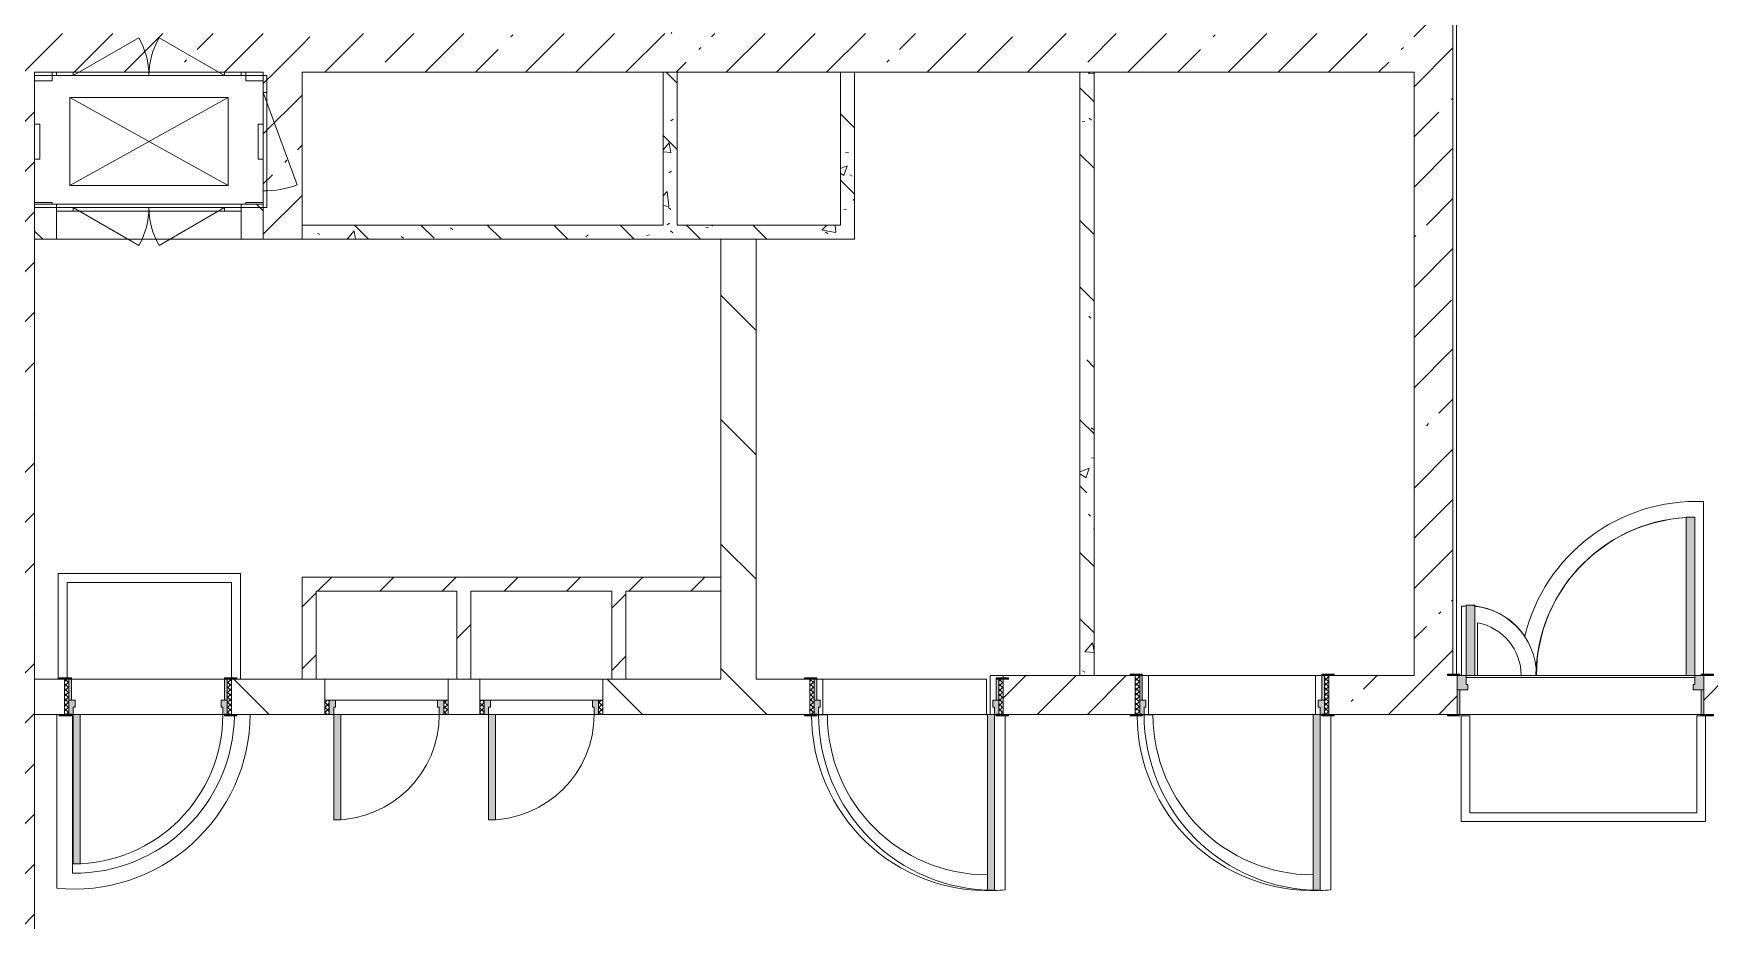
# Model space of a CAD drawing. Header units: millimetres. Extents: x -2911 to 191903, y -8553 to 29000.
# Drawn here: x 144884 to 154408, y 12229 to 17270 of the extents above; entities that cross this region are included whole.
import ezdxf

# ---------------------------------------------------------------- set-up
doc = ezdxf.new("R2010")
doc.units = ezdxf.units.MM
for name, color, linetype, lineweight, true_color in [('A-DOOR-1', 7, 'Continuous', 5, 0xaaaaaa), ('A-DOOR-2', 7, 'Continuous', 5, 0xe2e2e2), ('A-DOOR-FRAM-1', 7, 'Continuous', 5, 0xe2e2e2), ('A-DOOR-FRAM-2', 7, 'Continuous', 5, 0xaaaaaa), ('A-FLOR-3', 7, 'Continuous', 5, 0xaaaaaa), ('I-WALL-5', 7, 'Continuous', 5, 0x787878)]:
    doc.layers.add(name, color=color, linetype=linetype, lineweight=lineweight, true_color=true_color)
for name, color, linetype, lineweight in [('A-GENM-1', 7, 'Continuous', 5), ('A-WALL', 7, 'Continuous', 9), ('I-WALL-3', 7, 'Continuous', 5), ('M-EQPM', 7, 'Continuous', 5)]:
    doc.layers.add(name, color=color, linetype=linetype, lineweight=lineweight)
pattern_1 = [(45, (59919.87, 0), (-285.1231, 285.1231), []), (45, (60205, 0), (-285.1231, 285.1231), [504.031, -100.806, 16.764, -84.042])]
pattern_2 = [(135, (59919.87, 0), (-353.5534, -353.5534), [])]
pattern_3 = [(135, (59919.9, 0), (-377.1708, -377.1708), [533.4, -88.9, 17.78, -88.9]), (135, (59919.9, 376.94), (-377.1708, -377.1708), []), (50, (59919.9, 0), (637.6445, -55.7866), [66.675, -733.425]), (355, (59919.9, 0), (-123.3494, 668.699), [53.34, -586.74]), (100.451, (59973, -4.65), (514.299, 612.908), [56.665, -623.315]), (46.184, (59919.9, 177.8), (948.7764, -147.15), [100.012, -1100.137]), (96.636, (59998.9, 165.5), (830.909, 865.997), [84.998, -934.973]), (351.184, (59919.9, 177.8), (830.918, 865.988), [80.01, -880.11]), (21, (60008.8, 133.35), (530.6506, -357.9283), [66.675, -733.425]), (326, (60008.8, 133.35), (216.308, 644.6585), [53.34, -586.74]), (71.451, (60053, 103.5), (746.9596, 286.7243), [56.665, -623.315]), (37.5, (59919.87, 0), (10.81053, 295.9426), [16.764, -562.864, 16.764, -578.866, -588.962]), (37.5, (59919.87, 0), (10.81053, 295.9426), [-1175.258, 16.764, -572.198]), (7.5, (59919.87, 0), (233.8692, 350.6318), [16.764, -322.834, 16.764, -549.529, -224.472]), (7.5, (59919.87, 0), (233.8692, 350.6318), [-905.891, 16.764, -207.708]), (327.5, (59721.63, 0), (474.5678, -20.0513), [16.764, -205.486, 16.764, -676.656, -920.115]), (327.5, (59721.63, 0), (474.5678, -20.0513), [-915.67, 16.764, -903.351]), (317.5, (59632.73, 0), (518.4522, 88.9934), [16.764, -272.161, 16.764, -443.738, -653.415]), (317.5, (59632.73, 0), (518.4522, 88.9934), [-749.427, 16.764, -636.651])]
pattern_4 = [(45, (59919.87, 0), (-176.7767, 176.7767), [])]

# ---------------------------------------------------------------- blocks, each defined once
blk = doc.blocks.new('110_Дверь_СКБ_1Ст_Внутренняя1 - Д-8 950x2100h_охрана-V58-2_5_1_птичка')
at = {"layer": 'A-DOOR-1'}
h = blk.add_hatch(dxfattribs=at)
h.set_pattern_fill('FP_89', color=256, style=0, pattern_type=2)
h.set_pattern_definition([(135, (1826.41, 164.685), (-14.14214, -14.14214), []), (225, (1826.41, 164.685), (14.14214, -14.14214), [])])
h.paths.add_polyline_path([(487.5, 100), (462.5, 100), (462.5, -100), (487.5, -100), (487.5, -34.8)])
at = {"layer": 'A-DOOR-2'}
h = blk.add_hatch(color=256, dxfattribs=at)
h.paths.add_polyline_path([(-437.5, 100), (-437.5, 20), (-402.5, 20), (-402.5, 60), (-412.5, 60), (-416.2, 100)])
h.paths.add_polyline_path([(437.5, 100), (437.5, 60), (427.5, 60), (427.5, 20), (462.5, 20), (462.5, 100)])
at = {"layer": 'A-DOOR-FRAM-1'}
for points in [[(397.5, 950), (397.5, 100), (437.5, 100), (437.5, 950)], [(-492.5, 108), (-492.5, 100), (-422.5, 100), (-422.5, 108)], [(511.4, 108), (447.5, 108), (447.5, 100), (517.5, 100), (517.5, 108)], [(-422.5, 20), (-437.5, 20), (-437.5, -100), (-422.5, -100), (-422.5, -34.8)], [(462.5, 20), (447.5, 20), (447.5, -100), (462.5, -100), (462.5, -34.8)], [(-492.5, -100), (-492.5, -108), (-422.5, -108), (-422.5, -100)], [(447.5, -100), (447.5, -108), (517.5, -108), (517.5, -100)]]:
    blk.add_hatch(color=256, dxfattribs=at).paths.add_polyline_path(points)
at = {"layer": 'A-DOOR-FRAM-2'}
h = blk.add_hatch(dxfattribs=at)
h.set_pattern_fill('FP_90', color=256, style=0, pattern_type=2)
h.set_pattern_definition([(45, (-296.384, 164.685), (-14.1421, 14.1421), []), (135, (-296.384, 164.685), (-14.1421, -14.1421), [])])
h.paths.add_polyline_path([(-437.5, 100), (-462.5, 100), (-462.5, -100), (-437.5, -100), (-437.5, -34.8)])
at = {"layer": 'A-DOOR-1'}
for p, q in [((437.5, 950), (397.5, 950)), ((397.5, 950), (397.5, 100)), ((437.5, 100), (437.5, 950)), ((397.5, 100), (437.5, 100))]:
    blk.add_line(p, q, dxfattribs=at)
blk.add_arc((437.5, 100), 850, 90, 180, dxfattribs=at)
at = {"layer": 'A-DOOR-FRAM-2'}
for p, q in [((-422.5, 108), (-492.5, 108)), ((-492.5, 108), (-492.5, 100)), ((-492.5, 100), (-422.5, 100)), ((-437.5, 100), (-462.5, 100)), ((-462.5, 100), (-462.5, -100)), ((-412.5, 100), (-437.5, 100)), ((-437.5, 100), (-437.5, 20)), ((-437.5, -100), (-437.5, 100)), ((-422.5, 100), (-437.5, 100)), ((-437.5, 100), (-437.5, 99)), ((-437.5, 99), (-422.5, 99)), ((-422.5, 100), (-422.5, 108)), ((-422.5, 99), (-422.5, 100)), ((-412.5, 60), (-412.5, 100)), ((437.5, 100), (437.5, 60)), ((462.5, 100), (437.5, 100)), ((517.5, 108), (447.5, 108)), ((447.5, 108), (447.5, 100)), ((462.5, 100), (447.5, 100)), ((447.5, 100), (447.5, 99)), ((447.5, 100), (517.5, 100)), ((447.5, 99), (462.5, 99)), ((462.5, 20), (462.5, 100)), ((487.5, 100), (462.5, 100)), ((462.5, 100), (462.5, -100)), ((462.5, 99), (462.5, 100)), ((487.5, -100), (487.5, 100)), ((517.5, 100), (517.5, 108)), ((-437.5, 20), (-402.5, 20)), ((-422.5, 20), (-437.5, 20)), ((-437.5, 20), (-437.5, -100)), ((-422.5, -100), (-422.5, 20)), ((-402.5, 60), (-412.5, 60)), ((-402.5, 20), (-402.5, 60)), ((437.5, 60), (427.5, 60)), ((427.5, 60), (427.5, 20)), ((427.5, 20), (462.5, 20)), ((462.5, 20), (447.5, 20)), ((447.5, 20), (447.5, -100)), ((462.5, -100), (462.5, 20)), ((-422.5, -100), (-492.5, -100)), ((-492.5, -100), (-492.5, -108)), ((-492.5, -108), (-422.5, -108)), ((-462.5, -100), (-437.5, -100)), ((-437.5, -100), (-422.5, -100)), ((-422.5, -108), (-422.5, -100)), ((447.5, -100), (462.5, -100)), ((517.5, -100), (447.5, -100)), ((447.5, -100), (447.5, -108)), ((447.5, -108), (517.5, -108)), ((462.5, -100), (487.5, -100)), ((517.5, -108), (517.5, -100))]:
    blk.add_line(p, q, dxfattribs=at)
blk = doc.blocks.new('DOR_Проход в стене_Прямоугольный - 1050x1150 EI30-23344994-2_5_1_птичка')
at = {"layer": 'A-DOOR-1'}
for p, q in [((525, 100), (-525, 100)), ((525, -100), (-525, -100))]:
    blk.add_line(p, q, dxfattribs=at)
blk = doc.blocks.new('110_Дверь_СКБ_2Ст - Д-1_л_Лестничная клетка EIS60 2-32142534-2_5_1_птичка')
at = {"layer": 'A-DOOR-2'}
for points in [[(662.5, 110), (662.5, 1010), (612.5, 1010), (612.5, 110)], [(-587.5, 510), (-637.5, 510), (-637.5, 110), (-587.5, 110), (-587.5, 433.2)], [(712.5, 30), (697.5, 30), (697.5, -110), (712.5, -110), (712.5, -30.6)]]:
    blk.add_hatch(color=256, dxfattribs=at).paths.add_polyline_path(points)
h = blk.add_hatch(color=256, dxfattribs=at)
h.paths.add_polyline_path([(712.5, 110), (662.5, 110), (662.5, 60), (652.5, 60), (652.5, 30), (712.5, 30)])
h.paths.add_polyline_path([(-627.5, 30), (-627.5, 60), (-637.5, 60), (-637.5, 110), (-687.5, 110), (-687.5, 30)])
at = {"layer": 'A-DOOR-FRAM-1'}
for points in [[(-672.5, 110), (-672.5, 118), (-742.5, 118), (-742.5, 110)], [(767.5, 110), (767.5, 118), (697.5, 118), (697.5, 110)], [(-672.5, 30), (-687.5, 30), (-687.5, -110), (-672.5, -110), (-672.5, -30.6)], [(-672.5, -110), (-742.5, -110), (-742.5, -118), (-672.5, -118)], [(767.5, -118), (767.5, -110), (697.5, -110), (697.5, -118)]]:
    blk.add_hatch(color=256, dxfattribs=at).paths.add_polyline_path(points)
at = {"layer": 'A-DOOR-1'}
for p, q in [((662.5, 1010), (612.5, 1010)), ((612.5, 1010), (612.5, 110)), ((662.5, 110), (662.5, 1010)), ((-637.5, 510), (-637.5, 110)), ((-587.5, 510), (-637.5, 510)), ((-587.5, 110), (-587.5, 510)), ((-637.5, 110), (-587.5, 110)), ((612.5, 110), (662.5, 110))]:
    blk.add_line(p, q, dxfattribs=at)
for centre, radius, start, end in [((662.5, 110), 900, 90, 180), ((-637.5, 110), 400, 360, 90)]:
    blk.add_arc(centre, radius, start, end, dxfattribs=at)
at = {"layer": 'A-DOOR-FRAM-2'}
for p, q in [((-672.5, 118), (-742.5, 118)), ((-742.5, 118), (-742.5, 110)), ((-742.5, 110), (-672.5, 110)), ((-637.5, 110), (-687.5, 110)), ((-687.5, 110), (-687.5, 30)), ((-672.5, 110), (-672.5, 118)), ((-637.5, 60), (-637.5, 110)), ((662.5, 110), (662.5, 60)), ((712.5, 110), (662.5, 110)), ((767.5, 118), (697.5, 118)), ((697.5, 118), (697.5, 110)), ((697.5, 110), (767.5, 110)), ((712.5, 30), (712.5, 110)), ((767.5, 110), (767.5, 118)), ((-687.5, 30), (-627.5, 30)), ((-672.5, 30), (-687.5, 30)), ((-687.5, 30), (-687.5, -110)), ((-672.5, -110), (-672.5, 30)), ((-627.5, 60), (-637.5, 60)), ((-627.5, 30), (-627.5, 60)), ((662.5, 60), (652.5, 60)), ((652.5, 60), (652.5, 30)), ((652.5, 30), (712.5, 30)), ((712.5, 30), (697.5, 30)), ((697.5, 30), (697.5, -110)), ((712.5, -110), (712.5, 30)), ((-672.5, -110), (-742.5, -110)), ((-742.5, -110), (-742.5, -118)), ((-742.5, -118), (-672.5, -118)), ((-687.5, -110), (-672.5, -110)), ((-672.5, -118), (-672.5, -110)), ((697.5, -110), (712.5, -110)), ((767.5, -110), (697.5, -110)), ((697.5, -110), (697.5, -118)), ((697.5, -118), (767.5, -118)), ((767.5, -118), (767.5, -110))]:
    blk.add_line(p, q, dxfattribs=at)
blk = doc.blocks.new('110_Дверь_СКБ_1Ст_Внутренняя1 - Д-3 _п_ 1100x2100h_много всего-32102842-2_5_1_птичка')
at = {"layer": 'A-DOOR-1'}
h = blk.add_hatch(dxfattribs=at)
h.set_pattern_fill('FP_114', color=256, style=0, pattern_type=2)
h.set_pattern_definition([(135, (1751.41, 174.685), (-14.14214, -14.14214), []), (225, (1751.41, 174.685), (14.14214, -14.14214), [])])
h.paths.add_polyline_path([(562.5, 110), (537.5, 110), (537.5, -110), (562.5, -110), (562.5, -24.8)])
at = {"layer": 'A-DOOR-2'}
h = blk.add_hatch(color=256, dxfattribs=at)
h.paths.add_polyline_path([(512.5, 110), (512.5, 70), (502.5, 70), (502.5, 30), (537.5, 30), (537.5, 110)])
h.paths.add_polyline_path([(-487.5, 110), (-512.5, 110), (-512.5, 30), (-477.5, 30), (-477.5, 70), (-487.5, 70)])
at = {"layer": 'A-DOOR-FRAM-1'}
for points in [[(-487.5, 1110), (-487.5, 110), (-447.5, 110), (-447.5, 1110)], [(-567.5, 118), (-567.5, 110), (-497.5, 110), (-497.5, 118)], [(592.5, 118), (522.5, 118), (522.5, 110), (592.5, 110)], [(-497.5, 30), (-512.5, 30), (-512.5, -110), (-497.5, -110), (-497.5, -24.8)], [(537.5, 30), (522.5, 30), (522.5, -110), (537.5, -110), (537.5, -24.8)], [(-567.5, -110), (-567.5, -118), (-497.5, -118), (-497.5, -110)], [(592.5, -110), (522.5, -110), (522.5, -118), (592.5, -118)]]:
    blk.add_hatch(color=256, dxfattribs=at).paths.add_polyline_path(points)
at = {"layer": 'A-DOOR-FRAM-2'}
h = blk.add_hatch(dxfattribs=at)
h.set_pattern_fill('FP_115', color=256, style=0, pattern_type=2)
h.set_pattern_definition([(45, (-371.384, 174.685), (-14.1421, 14.1421), []), (135, (-371.384, 174.685), (-14.1421, -14.1421), [])])
h.paths.add_polyline_path([(-512.5, 110), (-537.5, 110), (-537.5, -110), (-512.5, -110), (-512.5, -24.8)])
at = {"layer": 'A-DOOR-1'}
for p, q in [((-487.5, 1110), (-487.5, 110)), ((-447.5, 1110), (-487.5, 1110)), ((-447.5, 110), (-447.5, 1110)), ((-487.5, 110), (-447.5, 110))]:
    blk.add_line(p, q, dxfattribs=at)
blk.add_arc((-487.5, 110), 1000, 360, 90, dxfattribs=at)
at = {"layer": 'A-DOOR-FRAM-2'}
for p, q in [((-497.5, 118), (-567.5, 118)), ((-567.5, 118), (-567.5, 110)), ((-567.5, 110), (-497.5, 110)), ((-512.5, 110), (-537.5, 110)), ((-537.5, 110), (-537.5, -110)), ((-487.5, 110), (-512.5, 110)), ((-512.5, 110), (-512.5, 30)), ((-512.5, -110), (-512.5, 110)), ((-497.5, 110), (-512.5, 110)), ((-512.5, 110), (-512.5, 109)), ((-512.5, 109), (-497.5, 109)), ((-497.5, 110), (-497.5, 118)), ((-497.5, 109), (-497.5, 110)), ((-487.5, 70), (-487.5, 110)), ((512.5, 110), (512.5, 70)), ((537.5, 110), (512.5, 110)), ((592.5, 118), (522.5, 118)), ((522.5, 118), (522.5, 110)), ((537.5, 110), (522.5, 110)), ((522.5, 110), (522.5, 109)), ((522.5, 110), (592.5, 110)), ((522.5, 109), (537.5, 109)), ((537.5, 30), (537.5, 110)), ((562.5, 110), (537.5, 110)), ((537.5, 110), (537.5, -110)), ((537.5, 109), (537.5, 110)), ((562.5, -110), (562.5, 110)), ((592.5, 110), (592.5, 118)), ((-512.5, 30), (-477.5, 30)), ((-497.5, 30), (-512.5, 30)), ((-512.5, 30), (-512.5, -110)), ((-497.5, -110), (-497.5, 30)), ((-477.5, 70), (-487.5, 70)), ((-477.5, 30), (-477.5, 70)), ((512.5, 70), (502.5, 70)), ((502.5, 70), (502.5, 30)), ((502.5, 30), (537.5, 30)), ((537.5, 30), (522.5, 30)), ((522.5, 30), (522.5, -110)), ((537.5, -110), (537.5, 30)), ((-497.5, -110), (-567.5, -110)), ((-567.5, -110), (-567.5, -118)), ((-567.5, -118), (-497.5, -118)), ((-537.5, -110), (-512.5, -110)), ((-512.5, -110), (-497.5, -110)), ((-497.5, -118), (-497.5, -110)), ((522.5, -110), (537.5, -110)), ((592.5, -110), (522.5, -110)), ((522.5, -110), (522.5, -118)), ((522.5, -118), (592.5, -118)), ((537.5, -110), (562.5, -110)), ((592.5, -118), (592.5, -110))]:
    blk.add_line(p, q, dxfattribs=at)
blk = doc.blocks.new('110_Дверь_СКБ_1Ст_Внутренняя1 - Д-3 _п_ 1100x2100h_много всего-32102838-2_5_1_птичка')
at = {"layer": 'A-DOOR-1'}
h = blk.add_hatch(dxfattribs=at)
h.set_pattern_fill('FP_91', color=256, style=0, pattern_type=2)
h.set_pattern_definition([(135, (1751.41, 164.685), (-14.14214, -14.14214), []), (225, (1751.41, 164.685), (14.14214, -14.14214), [])])
h.paths.add_polyline_path([(562.5, 100), (537.5, 100), (537.5, -100), (562.5, -100), (562.5, -34.8)])
at = {"layer": 'A-DOOR-2'}
h = blk.add_hatch(color=256, dxfattribs=at)
h.paths.add_polyline_path([(512.5, 100), (512.5, 60), (502.5, 60), (502.5, 20), (537.5, 20), (537.5, 100)])
h.paths.add_polyline_path([(-487.5, 100), (-512.5, 100), (-512.5, 20), (-477.5, 20), (-477.5, 60), (-487.5, 60)])
at = {"layer": 'A-DOOR-FRAM-1'}
for points in [[(-487.5, 1100), (-487.5, 100), (-447.5, 100), (-447.5, 1100)], [(-567.5, 108), (-567.5, 100), (-497.5, 100), (-497.5, 108)], [(592.5, 108), (522.5, 108), (522.5, 100), (592.5, 100)], [(-497.5, 20), (-512.5, 20), (-512.5, -100), (-497.5, -100), (-497.5, -34.8)], [(537.5, 20), (522.5, 20), (522.5, -100), (537.5, -100), (537.5, -34.8)], [(-567.5, -100), (-567.5, -108), (-497.5, -108), (-497.5, -100)], [(592.5, -100), (522.5, -100), (522.5, -108), (592.5, -108)]]:
    blk.add_hatch(color=256, dxfattribs=at).paths.add_polyline_path(points)
at = {"layer": 'A-DOOR-FRAM-2'}
h = blk.add_hatch(dxfattribs=at)
h.set_pattern_fill('FP_92', color=256, style=0, pattern_type=2)
h.set_pattern_definition([(45, (-371.384, 164.685), (-14.1421, 14.1421), []), (135, (-371.384, 164.685), (-14.1421, -14.1421), [])])
h.paths.add_polyline_path([(-512.5, 100), (-537.5, 100), (-537.5, -100), (-512.5, -100), (-512.5, -34.8)])
at = {"layer": 'A-DOOR-1'}
for p, q in [((-487.5, 1100), (-487.5, 100)), ((-447.5, 1100), (-487.5, 1100)), ((-447.5, 100), (-447.5, 1100)), ((-487.5, 100), (-447.5, 100))]:
    blk.add_line(p, q, dxfattribs=at)
blk.add_arc((-487.5, 100), 1000, 360, 90, dxfattribs=at)
at = {"layer": 'A-DOOR-FRAM-2'}
for p, q in [((-497.5, 108), (-567.5, 108)), ((-567.5, 108), (-567.5, 100)), ((-567.5, 100), (-497.5, 100)), ((-512.5, 100), (-537.5, 100)), ((-537.5, 100), (-537.5, -100)), ((-487.5, 100), (-512.5, 100)), ((-512.5, 100), (-512.5, 20)), ((-512.5, -100), (-512.5, 100)), ((-497.5, 100), (-512.5, 100)), ((-512.5, 100), (-512.5, 99)), ((-512.5, 99), (-497.5, 99)), ((-497.5, 100), (-497.5, 108)), ((-497.5, 99), (-497.5, 100)), ((-487.5, 60), (-487.5, 100)), ((512.5, 100), (512.5, 60)), ((537.5, 100), (512.5, 100)), ((592.5, 108), (522.5, 108)), ((522.5, 108), (522.5, 100)), ((537.5, 100), (522.5, 100)), ((522.5, 100), (522.5, 99)), ((522.5, 100), (592.5, 100)), ((522.5, 99), (537.5, 99)), ((537.5, 20), (537.5, 100)), ((562.5, 100), (537.5, 100)), ((537.5, 100), (537.5, -100)), ((537.5, 99), (537.5, 100)), ((562.5, -100), (562.5, 100)), ((592.5, 100), (592.5, 108)), ((-512.5, 20), (-477.5, 20)), ((-497.5, 20), (-512.5, 20)), ((-512.5, 20), (-512.5, -100)), ((-497.5, -100), (-497.5, 20)), ((-477.5, 60), (-487.5, 60)), ((-477.5, 20), (-477.5, 60)), ((512.5, 60), (502.5, 60)), ((502.5, 60), (502.5, 20)), ((502.5, 20), (537.5, 20)), ((537.5, 20), (522.5, 20)), ((522.5, 20), (522.5, -100)), ((537.5, -100), (537.5, 20)), ((-497.5, -100), (-567.5, -100)), ((-567.5, -100), (-567.5, -108)), ((-567.5, -108), (-497.5, -108)), ((-537.5, -100), (-512.5, -100)), ((-512.5, -100), (-497.5, -100)), ((-497.5, -108), (-497.5, -100)), ((522.5, -100), (537.5, -100)), ((592.5, -100), (522.5, -100)), ((522.5, -100), (522.5, -108)), ((522.5, -108), (592.5, -108)), ((537.5, -100), (562.5, -100)), ((592.5, -108), (592.5, -100))]:
    blk.add_line(p, q, dxfattribs=at)
blk = doc.blocks.new('160_Подъемник - 160_Подъемник-23521422-2_5_1_птичка')
at = {"layer": 'A-GENM-1'}
for p, q in [((220, 0), (592.4, 215)), ((220, 0), (592.4, 215)), ((1080, 0), (707.6, 215)), ((1080, 0), (707.6, 215)), ((-20, -95), (-20, 0)), ((-20, 0), (0, 0)), ((0, 0), (0, -95)), ((220, 20), (125, 20)), ((125, 20), (125, 0)), ((220, 20), (125, 20)), ((125, 20), (125, 0)), ((220, 0), (220, 20)), ((1080, 20), (220, 20)), ((220, 20), (1080, 20)), ((220, 0), (220, 20)), ((1080, 20), (220, 20)), ((220, 20), (1080, 20)), ((1080, 0), (1080, 20)), ((1080, 20), (1175, 20)), ((1080, 0), (1080, 20)), ((1080, 20), (1175, 20)), ((1175, 20), (1175, 0)), ((1175, 20), (1175, 0)), ((0, -95), (-20, -95)), ((-20, -95), (-20, -655)), ((-20, -655), (-20, -95)), ((125, 0), (220, 0)), ((125, 0), (220, 0)), ((1175, 0), (1080, 0)), ((1175, 0), (1080, 0)), ((0, -655), (-191.5, -128.8)), ((0, -655), (-20, -655)), ((-20, -655), (-20, -750)), ((0, -750), (0, -655)), ((-20, -750), (0, -750)), ((125, -770), (125, -750)), ((125, -750), (220, -750)), ((125, -770), (125, -750)), ((125, -750), (220, -750)), ((220, -750), (220, -770)), ((220, -750), (592.4, -965)), ((220, -750), (220, -770)), ((220, -750), (592.4, -965)), ((1080, -750), (707.6, -965)), ((1080, -750), (707.6, -965)), ((1080, -750), (1080, -770)), ((1175, -750), (1080, -750)), ((1080, -750), (1080, -770)), ((1175, -750), (1080, -750)), ((1175, -770), (1175, -750)), ((1175, -770), (1175, -750)), ((220, -770), (125, -770)), ((220, -770), (125, -770)), ((1080, -770), (220, -770)), ((220, -770), (1080, -770)), ((220, -770), (792, -770)), ((1080, -770), (508, -770)), ((1080, -770), (1175, -770)), ((1080, -770), (1175, -770))]:
    blk.add_line(p, q, dxfattribs=at)
for centre, radius, start, end in [((220, 0), 430, 0, 30), ((220, 0), 430, 0, 30), ((1080, 0), 430, 150, 180), ((1080, 0), 430, 150, 180), ((0, -655), 560, 90, 110), ((220, -750), 430, 330, 0), ((220, -750), 430, 330, 0), ((1080, -750), 430, 180, 210), ((1080, -750), 430, 180, 210)]:
    blk.add_arc(centre, radius, start, end, dxfattribs=at)
at = {"layer": 'M-EQPM'}
for p, q in [((1300, 0), (0, 0)), ((0, 0), (0, -750)), ((1300, -750), (1300, 0)), ((1100, -625), (200, -125)), ((200, -625), (1100, -125)), ((1100, -125), (200, -125)), ((200, -125), (200, -625)), ((1100, -625), (1100, -125)), ((200, -625), (1100, -625)), ((0, -750), (1300, -750))]:
    blk.add_line(p, q, dxfattribs=at)
blk = doc.blocks.new('Закладная деталь приямка - 200_100-20924312-2_5_1_птичка')
at = {"layer": 'M-EQPM'}
for p, q in [((85000, 16755), (84970, 16755)), ((85000, 16755), (84970, 16755)), ((85000, 16555), (85000, 16755)), ((85000, 16755), (85000, 16555)), ((84970, 16555), (85000, 16555)), ((85000, 16555), (84970, 16555))]:
    blk.add_line(p, q, dxfattribs=at)
blk = doc.blocks.new('Закладная деталь приямка - 200_100-V118-2_5_1_птичка')
at = {"layer": 'M-EQPM'}
for p, q in [((86240, 16755), (86240, 16555)), ((86240, 16555), (86240, 16755)), ((86270, 16755), (86240, 16755)), ((86240, 16755), (86270, 16755)), ((86240, 16555), (86270, 16555)), ((86240, 16555), (86270, 16555))]:
    blk.add_line(p, q, dxfattribs=at)
blk = doc.blocks.new('Закладная деталь приямка - 150_100-20924311-2_5_1_птичка')
at = {"layer": 'M-EQPM'}
for p, q in [((85070, 17050), (85070, 17000)), ((85070, 17050), (85070, 17000)), ((84970, 17000), (85070, 17000)), ((85070, 17000), (84970, 17000))]:
    blk.add_line(p, q, dxfattribs=at)
blk = doc.blocks.new('Закладная деталь приямка - 150_100-V119-2_5_1_птичка')
at = {"layer": 'M-EQPM'}
for p, q in [((86170, 17000), (86170, 17050)), ((86170, 17000), (86170, 17050)), ((86270, 17000), (86170, 17000)), ((86170, 17000), (86270, 17000))]:
    blk.add_line(p, q, dxfattribs=at)
blk = doc.blocks.new('Закладная деталь приямка - 150_100-V120-2_5_1_птичка')
at = {"layer": 'M-EQPM'}
for p, q in [((86270, 16310), (86170, 16310)), ((86170, 16310), (86270, 16310)), ((86170, 16310), (86170, 16300)), ((86170, 16310), (86170, 16300))]:
    blk.add_line(p, q, dxfattribs=at)
blk = doc.blocks.new('Закладная деталь приямка - 150_100-V121-2_5_1_птичка')
at = {"layer": 'M-EQPM'}
for p, q in [((85070, 16310), (84970, 16310)), ((84970, 16310), (85070, 16310)), ((85070, 16300), (85070, 16310)), ((85070, 16310), (85070, 16300))]:
    blk.add_line(p, q, dxfattribs=at)
blk = doc.blocks.new('110_Дверь_СКБ_1Ст - д-18 700x2100h_Технический шкаф ЭОМ и СС-V132-2_5_1_птичка')
at = {"layer": 'A-DOOR-1'}
h = blk.add_hatch(dxfattribs=at)
h.set_pattern_fill('FP_149', color=256, style=0, pattern_type=2)
h.set_pattern_definition([(135, (1951.41, 164.685), (-14.14214, -14.14214), []), (225, (1951.41, 164.685), (14.14214, -14.14214), [])])
h.paths.add_polyline_path([(362.5, 100), (337.5, 100), (337.5, 20), (362.5, 20)])
at = {"layer": 'A-DOOR-2'}
h = blk.add_hatch(color=256, dxfattribs=at)
h.paths.add_polyline_path([(312.5, 100), (312.5, 60), (302.5, 60), (302.5, 20), (337.5, 20), (337.5, 100)])
h.paths.add_polyline_path([(-287.5, 100), (-312.5, 100), (-312.5, 20), (-277.5, 20), (-277.5, 60), (-287.5, 60)])
at = {"layer": 'A-DOOR-FRAM-1'}
blk.add_hatch(color=256, dxfattribs=at).paths.add_polyline_path([(272.5, 700), (272.5, 100), (312.5, 100), (312.5, 700)])
at = {"layer": 'A-DOOR-FRAM-2'}
h = blk.add_hatch(dxfattribs=at)
h.set_pattern_fill('FP_150', color=256, style=0, pattern_type=2)
h.set_pattern_definition([(45, (-171.384, 164.685), (-14.1421, 14.1421), []), (135, (-171.384, 164.685), (-14.1421, -14.1421), [])])
h.paths.add_polyline_path([(-318, 100), (-337.5, 100), (-337.5, 20), (-312.5, 20), (-312.5, 100)])
at = {"layer": 'A-DOOR-1'}
for p, q in [((312.5, 700), (272.5, 700)), ((272.5, 700), (272.5, 100)), ((312.5, 100), (312.5, 700)), ((272.5, 100), (312.5, 100))]:
    blk.add_line(p, q, dxfattribs=at)
blk.add_arc((312.5, 100), 600, 90, 180, dxfattribs=at)
at = {"layer": 'A-DOOR-FRAM-2'}
for p, q in [((-312.5, 100), (-337.5, 100)), ((-337.5, 100), (-337.5, 20)), ((-287.5, 100), (-312.5, 100)), ((-312.5, 100), (-312.5, 20)), ((-312.5, 20), (-312.5, 100)), ((-287.5, 60), (-287.5, 100)), ((-287.5, 100), (272.5, 100)), ((312.5, 100), (312.5, 60)), ((337.5, 100), (312.5, 100)), ((337.5, 20), (337.5, 100)), ((362.5, 100), (337.5, 100)), ((337.5, 100), (337.5, 20)), ((362.5, 20), (362.5, 100)), ((-337.5, 20), (-312.5, 20)), ((-312.5, 20), (-277.5, 20)), ((-277.5, 60), (-287.5, 60)), ((-277.5, 20), (-277.5, 60)), ((302.5, 20), (-277.5, 20)), ((312.5, 60), (302.5, 60)), ((302.5, 60), (302.5, 20)), ((302.5, 20), (337.5, 20)), ((337.5, 20), (362.5, 20))]:
    blk.add_line(p, q, dxfattribs=at)

msp = doc.modelspace()

# ---------------------------------------------------------------- hatches: boundary and pattern name
at = {"layer": 'I-WALL-3'}
h = msp.add_hatch(dxfattribs=at)
h.set_pattern_fill('FP_84', color=256, style=0, pattern_type=2)
h.set_pattern_definition(pattern_1)
h.paths.add_polyline_path([(152919.9, 13400), (152949.9, 13400), (152949.9, 13620), (152919.9, 13620), (152919.9, 13628), (152949.9, 13628), (152949.9, 21550), (152729.9, 21550), (152729.9, 13400)])
h = msp.add_hatch(dxfattribs=at)
h.set_pattern_fill('FP_84', color=256, style=0, pattern_type=2)
h.set_pattern_definition(pattern_1)
h.paths.add_polyline_path([(144669.9, 16300), (144889.9, 16300), (144889.9, 17270), (144669.9, 17270), (144669.9, 17005.5)])
h = msp.add_hatch(dxfattribs=at)
h.set_pattern_fill('FP_84', color=256, style=0, pattern_type=2)
h.set_pattern_definition(pattern_1)
h.paths.add_polyline_path([(146189.9, 17050), (146409.9, 17050), (146409.9, 17270), (144889.9, 17270), (144889.9, 17050), (145963.5, 17050)])
h = msp.add_hatch(dxfattribs=at)
h.set_pattern_fill('FP_84', color=256, style=0, pattern_type=2)
h.set_pattern_definition(pattern_1)
h.paths.add_polyline_path([(152729.9, 17050), (152729.9, 17270), (146409.9, 17270), (146409.9, 17050), (151528.7, 17050)])
h = msp.add_hatch(dxfattribs=at)
h.set_pattern_fill('FP_84', color=256, style=0, pattern_type=2)
h.set_pattern_definition(pattern_1)
h.paths.add_polyline_path([(146409.9, 16100), (146409.9, 17050), (146189.9, 17050), (146189.9, 16100)])
h = msp.add_hatch(dxfattribs=at)
h.set_pattern_fill('FP_84', color=256, style=0, pattern_type=2)
h.set_pattern_definition(pattern_1)
h.paths.add_polyline_path([(144889.9, 10400), (144889.9, 16300), (144669.9, 16300), (144669.9, 10400)])
h = msp.add_hatch(dxfattribs=at)
h.set_pattern_fill('FP_87', color=256, style=0, pattern_type=2)
h.set_pattern_definition(pattern_2)
h.paths.add_polyline_path([(144889.9, 16100), (145014.9, 16100), (145014.9, 16300), (144889.9, 16300)])
h.paths.add_polyline_path([(146189.9, 16100), (146189.9, 16300), (146064.9, 16300), (146064.9, 16100)])
h = msp.add_hatch(dxfattribs=at)
h.set_pattern_fill('FP_87', color=256, style=0, pattern_type=2)
h.set_pattern_definition(pattern_2)
h.paths.add_polyline_path([(148989.9, 13600), (148989.9, 16100), (148789.9, 16100), (148789.9, 13600)])
h = msp.add_hatch(dxfattribs=at)
h.set_pattern_fill('FP_88', color=256, style=0, pattern_type=2)
h.set_pattern_definition(pattern_4)
h.paths.add_polyline_path([(146489.9, 13600), (146489.9, 14180), (146409.9, 14180), (146409.9, 13600)])
h = msp.add_hatch(dxfattribs=at)
h.set_pattern_fill('FP_88', color=256, style=0, pattern_type=2)
h.set_pattern_definition(pattern_4)
h.paths.add_polyline_path([(147818.6, 14100), (148789.9, 14100), (148789.9, 14180), (146489.9, 14180), (146489.9, 14100), (147369.9, 14100)])
h = msp.add_hatch(dxfattribs=at)
h.set_pattern_fill('FP_88', color=256, style=0, pattern_type=2)
h.set_pattern_definition(pattern_4)
h.paths.add_polyline_path([(147369.9, 13600), (147369.9, 14100), (147289.9, 14100), (147289.9, 13600)])
h = msp.add_hatch(dxfattribs=at)
h.set_pattern_fill('FP_88', color=256, style=0, pattern_type=2)
h.set_pattern_definition(pattern_4)
h.paths.add_polyline_path([(148249.9, 13600), (148249.9, 14100), (148169.9, 14100), (148169.9, 13600)])
h = msp.add_hatch(dxfattribs=at)
h.set_pattern_fill('FP_84', color=256, style=0, pattern_type=2)
h.set_pattern_definition(pattern_1)
h.paths.add_polyline_path([(150424.9, 13400), (151144.9, 13400), (151144.9, 13620), (150394.9, 13620), (150394.9, 13608), (150424.9, 13608), (150424.9, 13600), (150394.9, 13600), (150394.9, 13400)])
h.paths.add_polyline_path([(152456.2, 13400), (152729.9, 13400), (152729.9, 13620), (152244.9, 13620), (152244.9, 13400), (152274.9, 13400)])
h = msp.add_hatch(dxfattribs=at)
h.set_pattern_fill('FP_84', color=256, style=0, pattern_type=2)
h.set_pattern_definition(pattern_1)
h.paths.add_polyline_path([(154429.9, 13400), (154719.9, 13400), (154719.9, 13620), (154374.9, 13620), (154374.9, 13400)])
h.paths.add_polyline_path([(152949.9, 13400), (152974.9, 13400), (152974.9, 13620), (152949.9, 13620), (152949.9, 13534.8)])
h = msp.add_hatch(dxfattribs=at)
h.set_pattern_fill('FP_87', color=256, style=0, pattern_type=2)
h.set_pattern_definition(pattern_2)
h.paths.add_polyline_path([(147239.9, 13400), (147419.9, 13400), (147419.9, 13600), (147239.9, 13600), (147239.9, 13480)])
h.paths.add_polyline_path([(144889.9, 13400), (145059.9, 13400), (145059.9, 13600), (144889.9, 13600), (144889.9, 13534.8)])
h.paths.add_polyline_path([(146039.9, 13400), (146539.9, 13400), (146539.9, 13600), (146009.9, 13600), (146009.9, 13400)])
h = msp.add_hatch(dxfattribs=at)
h.set_pattern_fill('FP_87', color=256, style=0, pattern_type=2)
h.set_pattern_definition(pattern_2)
h.paths.add_polyline_path([(148746.1, 13400), (149294.9, 13400), (149294.9, 13600), (148119.9, 13600), (148119.9, 13400)])
at = {"layer": 'I-WALL-5'}
h = msp.add_hatch(dxfattribs=at)
h.set_pattern_fill('FP_97', color=256, style=0, pattern_type=2)
h.set_pattern_definition(pattern_3)
h.paths.add_polyline_path([(148541.6, 16180), (148541.6, 17050), (148461.6, 17050), (148461.6, 16180)])
h.paths.add_polyline_path([(148541.6, 17270), (148541.6, 21235.8), (148461.6, 21235.8), (148461.6, 17270)])
h = msp.add_hatch(dxfattribs=at)
h.set_pattern_fill('FP_97', color=256, style=0, pattern_type=2)
h.set_pattern_definition(pattern_3)
h.paths.add_polyline_path([(149549.9, 16180), (149549.9, 17050), (149469.9, 17050), (149469.9, 16180)])
h = msp.add_hatch(dxfattribs=at)
h.set_pattern_fill('FP_97', color=256, style=0, pattern_type=2)
h.set_pattern_definition(pattern_3)
h.paths.add_polyline_path([(150910.6, 13620), (150910.6, 17050), (150830.6, 17050), (150830.6, 13620)])
h = msp.add_hatch(dxfattribs=at)
h.set_pattern_fill('FP_97', color=256, style=0, pattern_type=2)
h.set_pattern_definition(pattern_3)
h.paths.add_polyline_path([(149549.9, 16100), (149549.9, 16180), (146409.9, 16180), (146409.9, 16100), (148989.9, 16100)])

# ---------------------------------------------------------------- linework, layer by layer
at = {"layer": 'A-FLOR-3'}
for p, q in [((152969.9, 21130), (152969.9, 13628)), ((154373.4, 13628), (154373.4, 14609.2)), ((145024.6, 14200), (145024.6, 13600)), ((146059.9, 14200), (145024.6, 14200)), ((146059.9, 13600), (146059.9, 14200)), ((145074.6, 13608), (145074.6, 14150)), ((145074.6, 14150), (146009.9, 14150)), ((146009.9, 14150), (146009.9, 13608)), ((152999.4, 14014.7), (152999.4, 13621.1)), ((153089.4, 13621.1), (153089.4, 13920.9)), ((150319.9, 13620), (150394.9, 13620)), ((151184.9, 13620), (151219.9, 13620)), ((151219.9, 13620), (151219.9, 13400)), ((152169.9, 13400), (152169.9, 13620)), ((152169.9, 13620), (152204.9, 13620)), ((152999.4, 13621.1), (153024.9, 13621.1)), ((153074.9, 13621.1), (153089.4, 13621.1)), ((153337.9, 13621.1), (153421, 13621.1)), ((154324.9, 13621.1), (154359.9, 13621.1)), ((149334.9, 13600), (149369.9, 13600)), ((149369.9, 13600), (149369.9, 13400)), ((153024.9, 13610), (154324.9, 13610)), ((145015.6, 13400), (145015.6, 12412.1)), ((145105.6, 12497.2), (145105.6, 13400)), ((149395.4, 13397), (149334.9, 13397)), ((150304.9, 13400), (149344.9, 13400)), ((150354.9, 13398), (150344.9, 13398)), ((150405.4, 12403), (150405.4, 13392)), ((151245.4, 13397), (151184.9, 13397)), ((151219.9, 13400), (152154.9, 13400)), ((152204.9, 13398), (152194.9, 13398)), ((152255.4, 12403), (152255.4, 13392)), ((153046.6, 13390.8), (152996.6, 13390.8)), ((152996.6, 13390.8), (152996.6, 12790.8)), ((153046.6, 12840.8), (153046.6, 13390.8)), ((154385.9, 13390.8), (154335.9, 13390.8)), ((154335.9, 13390.8), (154335.9, 12840.8)), ((154385.9, 12790.8), (154385.9, 13390.8)), ((152996.6, 12790.8), (154385.9, 12790.8)), ((154335.9, 12840.8), (153046.6, 12840.8))]:
    msp.add_line(p, q, dxfattribs=at)
for centre, radius, start, end in [((154330.9, 13610.1), 1000, 87.56236, 166.45029), ((154330.9, 13610.1), 910, 93.53335, 179.3074), ((153032.9, 13621.1), 395, 91.16729, 94.87345), ((153032.9, 13621.1), 395, 34.42231, 83.89083), ((153032.9, 13621.1), 305, 360, 79.33549), ((145115.6, 13407.1), 1000, 264.26083, 359.59239), ((145115.6, 13407.1), 910, 269.37036, 359.04725), ((150305.4, 13398), 1000, 180.34644, 271.81103), ((150305.4, 13398), 910, 180.06296, 269.96818), ((152155.4, 13398), 1000, 180.34644, 271.81103), ((152155.4, 13398), 910, 180.06296, 269.96818), ((150305.4, 13398), 1000, 272.26817, 275.73917), ((152155.4, 13398), 1000, 272.26817, 275.73917)]:
    msp.add_arc(centre, radius, start, end, dxfattribs=at)
at = {"layer": 'A-WALL'}
for p, q in [((148541.6, 17050), (148461.6, 17050)), ((149549.9, 17050), (149469.9, 17050)), ((150910.6, 17050), (150830.6, 17050)), ((144889.9, 16300), (144889.9, 16100)), ((146409.9, 16180), (146409.9, 16100)), ((148989.9, 16100), (148789.9, 16100)), ((148789.9, 14100), (148789.9, 14180)), ((150830.6, 13620), (150910.6, 13620)), ((144889.9, 13600), (144889.9, 13400)), ((146409.9, 13600), (146489.9, 13600)), ((147289.9, 13600), (147369.9, 13600)), ((148169.9, 13600), (148249.9, 13600))]:
    msp.add_line(p, q, dxfattribs=at)
at = {"layer": 'I-WALL-3'}
for p, q in [((152949.9, 13628), (152949.9, 21150)), ((144889.9, 17050), (146189.9, 17050)), ((144889.9, 16300), (144889.9, 17050)), ((146189.9, 17050), (146189.9, 16100)), ((146409.9, 16180), (146409.9, 17050)), ((146409.9, 17050), (148461.6, 17050)), ((148461.6, 17050), (148461.6, 16180)), ((148541.6, 17050), (149469.9, 17050)), ((148541.6, 16180), (148541.6, 17050)), ((149469.9, 17050), (149469.9, 16180)), ((149549.9, 17050), (150830.6, 17050)), ((149549.9, 16100), (149549.9, 17050)), ((150830.6, 17050), (150830.6, 13620)), ((150910.6, 17050), (152729.9, 17050)), ((150910.6, 13620), (150910.6, 17050)), ((152729.9, 17050), (152729.9, 13620)), ((144889.9, 16300), (146189.9, 16300)), ((145014.9, 16100), (145014.9, 16300)), ((146064.9, 16300), (146064.9, 16100)), ((144889.9, 13600), (144889.9, 16100)), ((144889.9, 16100), (148789.9, 16100)), ((148461.6, 16180), (146409.9, 16180)), ((149469.9, 16180), (148541.6, 16180)), ((148789.9, 16100), (148789.9, 14180)), ((148989.9, 13600), (148989.9, 16100)), ((148989.9, 16100), (149549.9, 16100)), ((148789.9, 14180), (146409.9, 14180)), ((146409.9, 14180), (146409.9, 13600)), ((146489.9, 14100), (147289.9, 14100)), ((146489.9, 13600), (146489.9, 14100)), ((147289.9, 14100), (147289.9, 13600)), ((147369.9, 14100), (148169.9, 14100)), ((147369.9, 13600), (147369.9, 14100)), ((148169.9, 14100), (148169.9, 13600)), ((148249.9, 14100), (148789.9, 14100)), ((148249.9, 13600), (148249.9, 14100)), ((148789.9, 14100), (148789.9, 13600)), ((150319.9, 13620), (150319.9, 13400)), ((150830.6, 13620), (150394.9, 13620)), ((150394.9, 13620), (150394.9, 13608)), ((151114.9, 13620), (150910.6, 13620)), ((151219.9, 13620), (152169.9, 13620)), ((152729.9, 13620), (152274.9, 13620)), ((153074.9, 13620), (154274.9, 13620)), ((145029.9, 13600), (144889.9, 13600)), ((145099.9, 13600), (145969.9, 13600)), ((146409.9, 13600), (146039.9, 13600)), ((146489.9, 13600), (147289.9, 13600)), ((146539.9, 13480), (146539.9, 13600)), ((147239.9, 13600), (147239.9, 13480)), ((147369.9, 13600), (148169.9, 13600)), ((147419.9, 13480), (147419.9, 13600)), ((148119.9, 13600), (148119.9, 13480)), ((148789.9, 13600), (148249.9, 13600)), ((149264.9, 13600), (148989.9, 13600)), ((149369.9, 13600), (150299.9, 13600)), ((150299.9, 13400), (150299.9, 13600)), ((144889.9, 10400), (144889.9, 13400)), ((144889.9, 13400), (145029.9, 13400)), ((145959.9, 13400), (145149.9, 13400)), ((146039.9, 13400), (146539.9, 13400)), ((147239.9, 13400), (147419.9, 13400)), ((148119.9, 13400), (149264.9, 13400)), ((150424.9, 13400), (151114.9, 13400)), ((151219.9, 13400), (151194.9, 13400)), ((152274.9, 13400), (152919.9, 13400)), ((154359.9, 13400), (152989.9, 13400))]:
    msp.add_line(p, q, dxfattribs=at)

# ---------------------------------------------------------------- block references
at = {"layer": 'A-DOOR-1', "rotation": 180}
for name, p in [('DOR_Проход в стене_Прямоугольный - 1050x1150 EI30-23344994-2_5_1_птичка', (145539.9, 16200)), ('110_Дверь_СКБ_1Ст_Внутренняя1 - Д-3 _п_ 1100x2100h_много всего-32102842-2_5_1_птичка', (151707.4, 13510)), ('110_Дверь_СКБ_1Ст_Внутренняя1 - Д-8 950x2100h_охрана-V58-2_5_1_птичка', (145547.4, 13500)), ('110_Дверь_СКБ_1Ст_Внутренняя1 - Д-3 _п_ 1100x2100h_много всего-32102838-2_5_1_птичка', (149857.4, 13500)), ('110_Дверь_СКБ_1Ст - д-18 700x2100h_Технический шкаф ЭОМ и СС-V132-2_5_1_птичка', (146902.4, 13500)), ('110_Дверь_СКБ_1Ст - д-18 700x2100h_Технический шкаф ЭОМ и СС-V132-2_5_1_птичка', (147782.4, 13500))]:
    msp.add_blockref(name, p, dxfattribs=at)
at = {"layer": 'A-DOOR-1'}
msp.add_blockref('110_Дверь_СКБ_2Ст - Д-1_л_Лестничная клетка EIS60 2-32142534-2_5_1_птичка', (153662.4, 13510), dxfattribs=at)
at = {"layer": 'M-EQPM', "rotation": 180}
msp.add_blockref('160_Подъемник - 160_Подъемник-23521422-2_5_1_птичка', (146189.9, 16280), dxfattribs=at)
at = {"layer": 'M-EQPM'}
for name in ['Закладная деталь приямка - 150_100-20924311-2_5_1_птичка', 'Закладная деталь приямка - 150_100-V119-2_5_1_птичка', 'Закладная деталь приямка - 200_100-20924312-2_5_1_птичка', 'Закладная деталь приямка - 200_100-V118-2_5_1_птичка', 'Закладная деталь приямка - 150_100-V121-2_5_1_птичка', 'Закладная деталь приямка - 150_100-V120-2_5_1_птичка']:
    msp.add_blockref(name, (59919.9, 0), dxfattribs=at)

doc.saveas('drawing.dxf')
